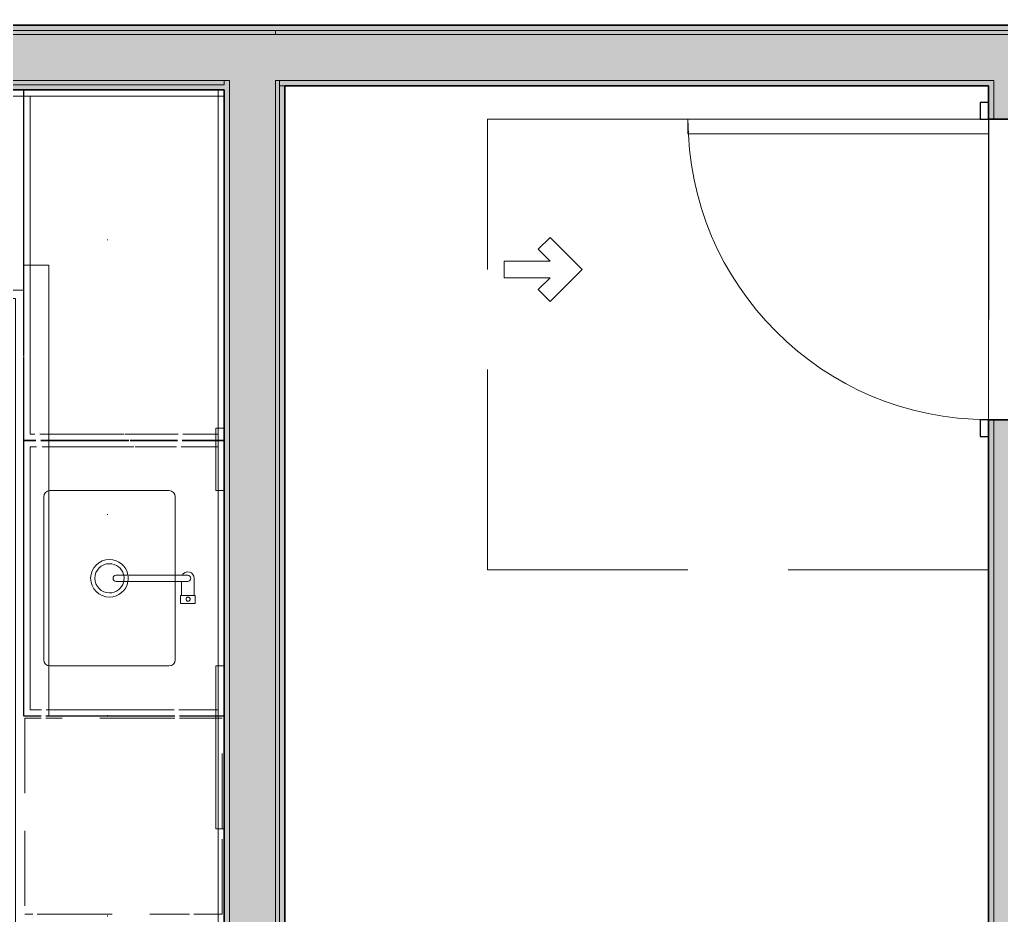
# Model space of a CAD drawing. Header units: inches. Extents: x 6 to 8416, y -388 to 6104.
# Drawn here: x 7464.2 to 7581.7, y 1400.6 to 1507.9 of the extents above; entities that cross this region are included whole.
import ezdxf

# ---------------------------------------------------------------- set-up
doc = ezdxf.new("R2010")
doc.units = ezdxf.units.IN
doc.header["$MEASUREMENT"] = 0
for name, pattern in [('Dash 1_16_', [48, 24, -24]), ('Dot 1_16_', [24, 0, -24]), ('Hidden 1_16_', [36, 24, -12]), ('Hidden 3_16_', [13.5, 9, -4.5])]:
    doc.linetypes.add(name, pattern=pattern)
for name, color, linetype, lineweight in [('A-DOOR', 31, 'Continuous', 18), ('A-DOOR-FRAM', 31, 'Continuous', 25), ('A-GENM', 13, 'Continuous', 18), ('A-ROOM', 32, 'Continuous', 13), ('A-WALL', 113, 'Continuous', 25), ('A-WALL-PATT', 111, 'Continuous', 35), ('I-WALL', 2, 'Continuous', 25), ('P-SANR-FIXT', 6, 'Continuous', 18), ('Q-CASE', 31, 'Continuous', 18), ('Q-SPCQ', 91, 'Continuous', 18), ('Q-SPCQ-HDLN', 91, 'Hidden 3_16_', 9)]:
    doc.layers.add(name, color=color, linetype=linetype, lineweight=lineweight)

# ---------------------------------------------------------------- blocks, each defined once
blk = doc.blocks.new('Single-Glass-ICC ADA-AM - 36_ x 84_-FG-20-17641291-LEVEL 3 - PLAN Copy 1 Copy 1')
at = {"layer": 'A-DOOR'}
for p, q in [((16.25, 39.62), (18, 39.62)), ((16.25, 3.62), (16.25, 39.62)), ((18, 3.62), (18, 39.62)), ((16.25, 3.62), (18, 3.62))]:
    blk.add_line(p, q, dxfattribs=at)
at = {"layer": 'A-DOOR', "lineweight": 9}
blk.add_arc((18, 3.62), 36, 90, 180, dxfattribs=at)
at = {"layer": 'A-DOOR-FRAM'}
for p, q in [((-18, 4.63), (-20, 4.63)), ((-20, 4.63), (-20, 3.62)), ((-20, 3.62), (-18, 3.62)), ((-18, 3.62), (-18, 4.63)), ((20, 4.63), (18, 4.63)), ((18, 4.63), (18, 3.62)), ((18, 3.62), (20, 3.62)), ((20, 3.62), (20, 4.63)), ((-18, -3.62), (-20, -3.62)), ((-20, -3.62), (-20, -4.62)), ((-20, -4.62), (-18, -4.62)), ((-18, -4.62), (-18, -3.62)), ((20, -3.62), (18, -3.62)), ((18, -3.62), (18, -4.62)), ((18, -4.62), (20, -4.62)), ((20, -4.62), (20, -3.62))]:
    blk.add_line(p, q, dxfattribs=at)
blk = doc.blocks.new('GM Door Pull Clearance-ICC ADA-AM - GM Door Pull Clearance-ICC ADA-AM-13889432-LEVEL 3 - PLAN Copy 1 Copy 1')
at = {"layer": 'A-GENM', "linetype": 'Hidden 1_16_', "lineweight": 9}
for p, q in [((-36, 3.62), (-36, 63.62)), ((-36, 63.62), (18, 63.62)), ((18, 63.62), (18, 4.62)), ((-1, 61.62), (-1, 56.12)), ((-1, 61.62), (1, 61.62)), ((1, 61.62), (1, 56.12)), ((-2.41, 57.54), (-3.83, 56.12)), ((-1, 56.12), (-2.41, 57.54)), ((1, 56.12), (2.41, 57.54)), ((2.41, 57.54), (3.83, 56.12)), ((-3.83, 56.12), (0, 52.3)), ((3.83, 56.12), (0, 52.3)), ((18, 3.62), (-18, 3.62))]:
    blk.add_line(p, q, dxfattribs=at)
blk = doc.blocks.new('GM KT - Type B_L4_2 - TS - Non-Recessed at Wall-V1007-LEVEL 3 - PLAN Copy 1 Copy 1')
at = {"layer": 'A-GENM', "lineweight": 9}
for p, q in [((-88.5, 0), (-88.5, -0.75)), ((-88.5, -0.75), (-88.5, 0)), ((-88.5, 0), (-72, 0)), ((-88.5, 0), (-88.5, -0.75)), ((-88.5, 0), (-88.5, -0.75)), ((-88.5, -0.75), (-88.5, -25)), ((-88.5, -25), (-88.5, -0.75)), ((0, -0.75), (-88.5, -0.75)), ((-88.5, -0.75), (-0.75, -0.75)), ((-72, -0.75), (-72, 0)), ((-72, 0), (-72, -0.75)), ((-72, -25), (-72, -0.75)), ((-72, -0.75), (-72, -25)), ((-42, 0), (-42, -0.75)), ((-42, -0.75), (-42, 0)), ((-42, 0), (-0.75, 0)), ((-42, -0.75), (-42, -25)), ((-42, -25), (-42, -0.75)), ((-0.75, 0), (0, 0)), ((-0.75, -40.5), (-0.75, 0)), ((-0.75, 0), (-0.75, -0.75)), ((-0.75, -0.75), (0, -0.75)), ((-0.75, -0.75), (-0.75, -40.5)), ((0, 0), (0, -0.75)), ((0, -0.75), (0, 0)), ((0, 0), (0, -0.75)), ((0, -0.75), (0, 0)), ((0, -40.5), (0, -0.75)), ((0, -0.75), (0, -40.5)), ((0, -40.5), (0, -0.75)), ((-88.5, -25), (-72, -25)), ((-72, -25), (-88.5, -25)), ((-42, -25), (-25, -25)), ((-25, -25), (-42, -25)), ((-25, -25), (-25, -148.5)), ((-25, -148.5), (-25, -25)), ((-0.75, -48), (-0.75, -40.5)), ((-0.75, -40.5), (-0.75, -48)), ((0, -48), (0, -40.5)), ((0, -40.5), (0, -48)), ((0, -48), (0, -40.5)), ((-20.87, -48), (-6.62, -48)), ((-6.62, -48), (-20.87, -48)), ((-0.75, -69), (-0.75, -48)), ((-0.75, -48), (-0.75, -69)), ((0, -69), (0, -48)), ((0, -48), (0, -69)), ((0, -69), (0, -48)), ((-21.62, -68.25), (-21.62, -48.75)), ((-21.62, -48.75), (-21.62, -68.25)), ((-5.87, -48.75), (-5.87, -58.12)), ((-5.87, -58.12), (-5.87, -48.75)), ((-5.87, -58.12), (-5.87, -58.81)), ((-5.87, -58.81), (-5.87, -58.12)), ((-5.87, -58.88), (-5.87, -68.25)), ((-5.87, -68.25), (-5.87, -58.88)), ((-6.62, -69), (-20.87, -69)), ((-20.87, -69), (-6.62, -69)), ((-0.75, -88.5), (-0.75, -69)), ((-0.75, -69), (-0.75, -88.5)), ((0, -88.5), (0, -69)), ((0, -69), (0, -88.5)), ((0, -88.5), (0, -69)), ((-0.75, -148.5), (-0.75, -88.5)), ((-0.75, -88.5), (-0.75, -148.5)), ((0, -128.5), (0, -88.5)), ((0, -88.5), (0, -128.5)), ((0, -128.5), (0, -88.5)), ((0, -148.5), (0, -128.5)), ((0, -128.5), (0, -148.5)), ((0, -148.5), (0, -128.5)), ((0, -128.5), (0, -148.5)), ((-25, -148.5), (-0.75, -148.5)), ((-0.75, -148.5), (-25, -148.5)), ((-0.75, -148.5), (0, -148.5)), ((0, -148.5), (-0.75, -148.5)), ((0, -148.5), (-0.75, -148.5)), ((-0.75, -148.5), (0, -148.5))]:
    blk.add_line(p, q, dxfattribs=at)
for centre, start, end in [((-20.87, -48.75), 90, 180), ((-20.87, -48.75), 90, 180), ((-6.62, -48.75), 360, 90), ((-6.62, -48.75), 360, 90), ((-20.87, -68.25), 180, 270), ((-20.87, -68.25), 180, 270), ((-6.62, -68.25), 270, 360), ((-6.62, -68.25), 270, 360)]:
    blk.add_arc(centre, 0.75, start, end, dxfattribs=at)
blk = doc.blocks.new('PL KT Sink-Single Bowl-Unit-AM - Under Mnt_ Cntr_Cntr_ 21_ L x 15 3_4_ W x 7 1_2_ D-2223694-LEVEL 3 - PLAN Copy 1 Copy 1')
at = {"layer": 'P-SANR-FIXT', "lineweight": 9}
for radius, start, end in [(2.25, 99.6835, 180), (2.25, 99.6835, 180), (2.25, 80.3165, 96.1814), (2.25, 90, 96.1814), (2.25, 80.3165, 90), (2.25, 360, 80.3165), (2.25, 0, 80.3165), (1.75, 105, 180), (1.75, 105, 180), (1.75, 77.5498, 99.5646), (1.75, 90, 99.5646), (1.75, 77.5498, 90), (1.75, 0, 75), (1.75, 0, 75), (2.25, 180, 360), (2.25, 180, 360), (1.75, 180, 0), (1.75, 180, 360)]:
    blk.add_arc((0, -2.03), radius, start, end, dxfattribs=at)
blk = doc.blocks.new('CW - LW - Filler - Toe Kick - AM - 3_ W x 24_ D x H-V788-LEVEL 3 - PLAN Copy 1 Copy 1')
at = {"layer": 'Q-CASE', "lineweight": 9}
for p, q in [((17.49, 0), (17.49, -0.75)), ((17.49, -0.75), (17.49, 0)), ((17.49, 0), (20.49, 0)), ((20.49, 0), (17.49, 0)), ((17.49, 0), (20.49, 0)), ((17.49, -0.75), (17.49, -24)), ((17.49, -24), (17.49, -0.75)), ((20.49, 0), (20.49, -0.75)), ((20.49, -0.75), (20.49, 0)), ((20.49, -0.75), (20.49, -24)), ((20.49, -24), (20.49, -0.75)), ((17.49, -24), (20.49, -24)), ((20.49, -24), (17.49, -24)), ((17.49, -24), (20.48, -24)), ((17.49, -24), (20.48, -24))]:
    blk.add_line(p, q, dxfattribs=at)
blk = doc.blocks.new('CW - UP - Blind Single Door - AM - 12_ W x 14_ D x H - 4_ Gap-2223708-LEVEL 3 - PLAN Copy 1 Copy 1')
at = {"layer": 'Q-CASE', "linetype": 'Dot 1_16_', "lineweight": 9}
for p, q in [((10.74, 14), (-5.26, 14)), ((-19.26, 0), (10.74, 0))]:
    blk.add_line(p, q, dxfattribs=at)
blk = doc.blocks.new('CW - LW - Blind Single Door _ Drawer -  AM - 15_ W x 24_ D x H - 6_ Top Drawer_ 3_ Gap-V1008-LEVEL 3 - PLAN Copy 1 Copy 1')
at = {"layer": 'Q-CASE', "lineweight": 9}
for p, q in [((-11.26, -0.75), (-11.26, 0)), ((-11.26, 0), (-11.26, -0.75)), ((-11.26, 0), (-10.51, 0)), ((-10.51, 0), (-11.26, 0)), ((-10.51, 0), (29.24, 0)), ((29.24, 0), (-10.51, 0)), ((29.24, 0), (30.74, 0)), ((30.74, 0), (29.24, 0)), ((30.74, -0.75), (30.74, 0)), ((30.74, 0), (30.74, -0.75)), ((-11.26, 0), (-11.26, -0.75)), ((-11.26, -0.75), (-11.26, 0)), ((-11.26, 0), (-10.51, 0)), ((-10.51, 0), (-11.26, 0)), ((-11.26, -0.75), (-11.26, -24)), ((-11.26, -24), (-11.26, -0.75)), ((-11.26, -24), (-11.26, -0.75)), ((-11.26, -0.75), (-11.26, -24)), ((-10.51, 0), (29.24, 0)), ((29.24, 0), (-10.51, 0)), ((-10.51, -0.75), (-5.66, -0.75)), ((-10.51, -23.25), (-10.51, -0.75)), ((-5.66, -0.75), (-10.51, -0.75)), ((-10.51, -0.75), (-10.51, -23.25)), ((-5.04, -0.75), (29.24, -0.75)), ((29.24, -0.75), (-5.04, -0.75)), ((29.24, 0), (30.74, 0)), ((30.74, 0), (29.24, 0)), ((29.24, -0.75), (29.99, -0.75)), ((29.99, -0.75), (29.24, -0.75)), ((29.99, -0.75), (29.99, -1)), ((29.99, -1), (29.99, -0.75)), ((29.99, -1), (29.99, -4.97)), ((29.99, -4.97), (29.99, -1)), ((30.74, 0), (30.74, -0.75)), ((30.74, -0.75), (30.74, 0)), ((30.74, -0.75), (30.74, -1)), ((30.74, -1), (30.74, -0.75)), ((30.74, -1), (30.74, -0.75)), ((30.74, -0.75), (30.74, -1)), ((30.74, -1), (30.74, -5.06)), ((30.74, -5.06), (30.74, -1)), ((30.74, -5.06), (30.74, -1)), ((30.74, -1), (30.74, -5.06)), ((29.99, -5.52), (29.99, -11.89)), ((29.99, -11.89), (29.99, -5.52)), ((30.74, -5.62), (30.74, -11.29)), ((30.74, -11.29), (30.74, -5.62)), ((30.74, -11.29), (30.74, -5.62)), ((30.74, -5.62), (30.74, -11.29)), ((30.74, -11.42), (30.74, -21.95)), ((30.74, -21.95), (30.74, -11.42)), ((30.74, -21), (30.74, -11.42)), ((30.74, -11.42), (30.74, -21)), ((29.99, -12.02), (29.99, -22.09)), ((29.99, -22.09), (29.99, -12.02)), ((9.74, -21), (9.74, -24)), ((9.74, -24), (9.74, -21)), ((9.74, -21), (18.7, -21)), ((18.7, -21), (9.74, -21)), ((18.74, -21), (30.64, -21)), ((30.64, -21), (18.74, -21)), ((15.91, -23.25), (-10.51, -23.25)), ((-10.51, -23.25), (15.91, -23.25)), ((29.99, -23.25), (15.93, -23.25)), ((15.93, -23.25), (29.99, -23.25)), ((29.99, -22.69), (29.99, -23.25)), ((29.99, -23.25), (29.99, -22.69)), ((30.74, -22.58), (30.74, -24)), ((30.74, -24), (30.74, -22.58)), ((-10.51, -24), (-11.26, -24)), ((-10.51, -24), (-11.26, -24)), ((-10.51, -24), (-11.26, -24)), ((-10.51, -24), (-11.26, -24)), ((12.74, -24), (-10.51, -24)), ((14.98, -24), (-10.51, -24)), ((9.74, -24), (-10.51, -24)), ((9.74, -24), (-10.51, -24)), ((9.74, -24), (12.74, -24)), ((14.98, -24), (12.74, -24)), ((12.74, -24), (14.98, -24)), ((20.66, -24), (14.99, -24)), ((20.66, -24), (14.99, -24)), ((14.99, -24), (20.66, -24)), ((30.74, -24), (20.77, -24)), ((30.74, -24), (20.77, -24)), ((20.77, -24), (30.74, -24))]:
    blk.add_line(p, q, dxfattribs=at)
at = {"layer": 'Q-CASE', "lineweight": 25}
for p, q in [((-11.26, -0.75), (-11.26, 0)), ((-11.26, 0), (-10.51, 0)), ((-11.26, -24), (-11.26, -0.75)), ((-10.51, 0), (29.24, 0)), ((29.24, 0), (30.74, 0)), ((30.74, 0), (30.74, -0.75)), ((30.74, -0.75), (30.74, -1)), ((30.74, -1), (30.74, -5.06)), ((30.74, -5.62), (30.74, -11.29)), ((30.74, -11.42), (30.74, -21.95)), ((30.74, -22.58), (30.74, -24)), ((-10.51, -24), (-11.26, -24)), ((14.98, -24), (-10.51, -24)), ((20.66, -24), (14.99, -24)), ((30.74, -24), (20.77, -24))]:
    blk.add_line(p, q, dxfattribs=at)
blk = doc.blocks.new('CW - UP - Filler - AM - 4_ W x 14_ D x H-2223752-LEVEL 3 - PLAN Copy 1 Copy 1')
at = {"layer": 'Q-CASE', "linetype": 'Dot 1_16_', "lineweight": 9}
for p, q in [((16.24, 0), (20.24, 0)), ((20.24, -14), (16.24, -14))]:
    blk.add_line(p, q, dxfattribs=at)
blk = doc.blocks.new('CW - UP - Double Doors - AM - 24_ W x 14_ D x H-2223753-LEVEL 3 - PLAN Copy 1 Copy 1')
at = {"layer": 'Q-CASE', "linetype": 'Dot 1_16_', "lineweight": 9}
for p, q in [((-5.26, 0), (18.74, 0)), ((18.74, -14), (-5.26, -14))]:
    blk.add_line(p, q, dxfattribs=at)
blk = doc.blocks.new('CW - LW - Double Doors _ Apron - AM - 33_ W x 24_ D x H - 6_ Apron-V1009-LEVEL 3 - PLAN Copy 1 Copy 1')
at = {"layer": 'Q-CASE', "lineweight": 9}
for p, q in [((-15.76, 0), (-15.76, -0.75)), ((-15.76, -0.75), (-15.76, 0)), ((-15.76, 0), (-9.76, 0)), ((-9.76, 0), (-15.76, 0)), ((-9.76, 0), (11.24, 0)), ((11.24, 0), (-9.76, 0)), ((11.24, 0), (17.24, 0)), ((17.24, 0), (11.24, 0)), ((17.24, 0), (17.24, -0.75)), ((17.24, -0.75), (17.24, 0)), ((-15.76, 0), (-15.76, -0.75)), ((-15.76, -0.75), (-15.76, 0)), ((-15.76, 0), (-9.76, 0)), ((-9.76, 0), (-15.76, 0)), ((-15.76, -0.75), (-15.76, -1)), ((-15.76, -1), (-15.76, -0.75)), ((-15.76, -0.75), (-15.76, -1)), ((-15.76, -1), (-15.76, -0.75)), ((-15.76, -1), (-15.76, -5.06)), ((-15.76, -5.06), (-15.76, -1)), ((-15.76, -1), (-15.76, -5.06)), ((-15.76, -5.06), (-15.76, -1)), ((-15.01, -0.75), (-9.76, -0.75)), ((-15.01, -1), (-15.01, -0.75)), ((-9.76, -0.75), (-15.01, -0.75)), ((-15.01, -0.75), (-15.01, -1)), ((-15.01, -5.15), (-15.01, -1)), ((-15.01, -1), (-15.01, -5.15)), ((-9.76, 0), (11.24, 0)), ((11.24, 0), (-9.76, 0)), ((-9.76, -0.75), (11.24, -0.75)), ((11.24, -0.75), (-9.76, -0.75)), ((11.24, 0), (17.24, 0)), ((17.24, 0), (11.24, 0)), ((11.24, -0.75), (16.49, -0.75)), ((16.49, -0.75), (11.24, -0.75)), ((16.49, -0.75), (16.49, -1)), ((16.49, -1), (16.49, -0.75)), ((16.49, -1), (16.49, -5.44)), ((16.49, -5.44), (16.49, -1)), ((17.24, 0), (17.24, -0.75)), ((17.24, -0.75), (17.24, 0)), ((17.24, -0.75), (17.24, -1)), ((17.24, -1), (17.24, -0.75)), ((17.24, -0.75), (17.24, -1)), ((17.24, -1), (17.24, -0.75)), ((17.24, -1), (17.24, -5.38)), ((17.24, -5.38), (17.24, -1)), ((17.24, -1), (17.24, -5.38)), ((17.24, -5.38), (17.24, -1)), ((-15.76, -5.62), (-15.76, -11.29)), ((-15.76, -11.29), (-15.76, -5.62)), ((-15.76, -5.62), (-15.76, -11.29)), ((-15.76, -11.29), (-15.76, -5.62)), ((-15.01, -10.68), (-15.01, -5.72)), ((-15.01, -5.72), (-15.01, -10.68)), ((16.49, -6), (16.49, -21.33)), ((16.49, -21.33), (16.49, -6)), ((17.24, -5.94), (17.24, -21.37)), ((17.24, -21.37), (17.24, -5.94)), ((17.24, -5.94), (17.24, -21)), ((17.24, -21), (17.24, -5.94)), ((-15.76, -11.42), (-15.76, -21.95)), ((-15.76, -21.95), (-15.76, -11.42)), ((-15.76, -11.42), (-15.76, -21)), ((-15.76, -21), (-15.76, -11.42)), ((-15.01, -21.82), (-15.01, -10.82)), ((-15.01, -10.82), (-15.01, -21.82)), ((-9.75, -21), (-15.67, -21)), ((-9.75, -21), (-15.67, -21)), ((11.22, -21), (-9.75, -21)), ((11.22, -21), (-9.75, -21)), ((17.14, -21), (11.22, -21)), ((17.14, -21), (11.22, -21)), ((16.49, -21.88), (16.49, -23.25)), ((16.49, -23.25), (16.49, -21.88)), ((17.24, -21.91), (17.24, -24)), ((17.24, -24), (17.24, -21.91)), ((-15.76, -22.58), (-15.76, -24)), ((-15.76, -24), (-15.76, -22.58)), ((-15.01, -23.25), (-15.01, -22.48)), ((-15.01, -22.48), (-15.01, -23.25)), ((16.49, -23.25), (-15.01, -23.25)), ((-15.01, -23.25), (16.49, -23.25)), ((17.24, -24), (-15.76, -24)), ((17.24, -24), (-15.76, -24)), ((-15.76, -24), (17.24, -24))]:
    blk.add_line(p, q, dxfattribs=at)
at = {"layer": 'Q-CASE', "lineweight": 25}
for p, q in [((-15.76, -0.75), (-15.76, 0)), ((-15.76, 0), (-9.76, 0)), ((-15.76, -1), (-15.76, -0.75)), ((-15.76, -5.06), (-15.76, -1)), ((-9.76, 0), (11.24, 0)), ((11.24, 0), (17.24, 0)), ((17.24, 0), (17.24, -0.75)), ((17.24, -0.75), (17.24, -1)), ((17.24, -1), (17.24, -5.38)), ((-15.76, -11.29), (-15.76, -5.62)), ((17.24, -5.94), (17.24, -21.37)), ((-15.76, -21.95), (-15.76, -11.42)), ((17.24, -21.91), (17.24, -24)), ((-15.76, -24), (-15.76, -22.58)), ((17.24, -24), (-15.76, -24))]:
    blk.add_line(p, q, dxfattribs=at)
blk = doc.blocks.new('GM Outlet Zone-AM - GM Outlet Zone-AM-V1010-LEVEL 3 - PLAN Copy 1 Copy 1')
at = {"layer": 'A-GENM', "linetype": 'Dash 1_16_', "lineweight": 9}
for p, q in [((-3.75, 0), (3.75, 0)), ((3.75, 0), (-3.75, 0)), ((-3.75, -0.25), (-3.75, 0)), ((-3.75, 0), (-3.75, -1)), ((-3.75, -1), (-3.75, -0.25)), ((-3.75, -1), (3.75, -1)), ((3.75, 0), (3.75, -0.25)), ((3.75, 0), (3.75, -1)), ((3.75, -0.25), (3.75, -1))]:
    blk.add_line(p, q, dxfattribs=at)
blk = doc.blocks.new('GM Outlet Zone-AM - GM Outlet Zone-AM-V1011-LEVEL 3 - PLAN Copy 1 Copy 1')
at = {"layer": 'A-GENM', "linetype": 'Dash 1_16_', "lineweight": 9}
for p, q in [((9.75, 0), (-9.75, 0)), ((-9.75, -0.75), (-9.75, 0)), ((-9.75, 0), (-9.75, -1)), ((-9.75, -1), (-9.75, -0.75)), ((-9.75, -1), (9.75, -1)), ((9.75, -1), (-9.75, -1)), ((9.75, 0), (9.75, -0.75)), ((9.75, 0), (9.75, -1)), ((9.75, -0.75), (9.75, -1))]:
    blk.add_line(p, q, dxfattribs=at)
blk = doc.blocks.new('CW - UP - Double Doors - AM - 33_ W x 14_ D x H-11109107-LEVEL 3 - PLAN Copy 1 Copy 1')
at = {"layer": 'Q-CASE', "linetype": 'Dot 1_16_', "lineweight": 9}
for p, q in [((-14.26, 0), (18.74, 0)), ((18.74, -14), (-14.26, -14))]:
    blk.add_line(p, q, dxfattribs=at)
blk = doc.blocks.new('z Nested-Dishwasher-AM - DW-V1013-LEVEL 3 - PLAN Copy 1 Copy 1')
at = {"layer": 'Q-SPCQ-HDLN'}
for p, q in [((11.75, 23.87), (-11.75, 23.87)), ((-11.75, 23.87), (-11.75, 22.91)), ((11.75, 21.92), (11.75, 23.87)), ((-11.75, 22.42), (-11.75, 4.15)), ((11.75, 5.92), (11.75, 21.38)), ((11.75, 1), (11.75, 5.36)), ((-11.75, 3.64), (-11.75, 0.75)), ((-11.75, 0.75), (-11.75, 0.25)), ((-11.75, 0.25), (-1.5, 0.25)), ((-1.5, 0.25), (11.75, 0.25)), ((11.75, 0.75), (11.75, 1)), ((11.75, 0.25), (11.75, 0.75))]:
    blk.add_line(p, q, dxfattribs=at)
blk = doc.blocks.new('z Nested-Faucet-Gooseneck-AM - z Nested-Faucet-Gooseneck-AM-2223697-LEVEL 3 - PLAN Copy 1 Copy 1')
at = {"layer": 'P-SANR-FIXT', "lineweight": 9}
for p, q in [((2.05, 0.77), (0, 0.77)), ((3.02, 0.89), (2.05, 0.89)), ((2.05, 0.89), (2.05, 0.77)), ((2.05, 0.77), (2.05, -0.77)), ((3.02, -0.89), (3.02, 0.89)), ((-0.38, -0.67), (-0.38, 0)), ((-0.38, -0.67), (-0.38, -8.57)), ((0.38, -0.77), (0.38, 0)), ((0.38, -8.57), (0.38, -0.77)), ((0.38, -0.77), (2.05, -0.77)), ((2.05, -0.77), (2.05, -0.89)), ((2.05, -0.89), (3.02, -0.89))]:
    blk.add_line(p, q, dxfattribs=at)
blk.add_circle((2.5, 0.04), 0.25, dxfattribs=at)
for centre, radius, start, end in [((0, 0), 0.769, 90, 240.7181), ((0, 0), 0.376, 0, 180), ((0, -8.57), 0.376, 180, 360)]:
    blk.add_arc(centre, radius, start, end, dxfattribs=at)

msp = doc.modelspace()

# ---------------------------------------------------------------- hatches: boundary and pattern name
at = {"layer": 'A-WALL-PATT'}
for points in [[(7495.29033733, 1506.56077679), (7495.29033733, 1507.18577679), (7146.66533733, 1507.18577679), (7146.66533733, 1506.56077679), (7494.79033733, 1506.56077679)], [(7586.29033733, 1506.06077679), (7586.29033733, 1506.56077679), (7494.79033733, 1506.56077679), (7494.79033733, 1506.06077679), (7581.55553685, 1506.06077679)], [(7488.66533733, 1500.06077679), (7488.66533733, 1500.56077679), (7146.66533733, 1500.56077679), (7146.66533733, 1500.06077679), (7480.32803685, 1500.06077679)], [(7580.16533733, 1499.93577679), (7580.16533733, 1500.56077679), (7495.29033733, 1500.56077679), (7495.29033733, 1499.93577679), (7514.07053685, 1499.93577679)], [(7495.91533733, 1377.56077679), (7495.91533733, 1499.93577679), (7495.29033733, 1499.93577679), (7495.29033733, 1377.56077679)]]:
    msp.add_hatch(color=10, dxfattribs=at).paths.add_polyline_path(points)
at = {"layer": 'A-WALL-PATT', "lineweight": 25}
for points in [[(7586.29033733, 1506.56077679), (7586.79033733, 1506.56077679), (7586.79033733, 1507.18577679), (7495.29033733, 1507.18577679), (7495.29033733, 1506.56077679), (7581.55553685, 1506.56077679)], [(7488.66533733, 1499.43577679), (7488.66533733, 1500.06077679), (7146.66533733, 1500.06077679), (7146.66533733, 1499.43577679), (7480.32803685, 1499.43577679)], [(7488.66533733, 1370.93577679), (7489.29033733, 1370.93577679), (7489.29033733, 1500.56077679), (7488.66533733, 1500.56077679), (7488.66533733, 1374.24431081)]]:
    msp.add_hatch(color=10, dxfattribs=at).paths.add_polyline_path(points)
h = msp.add_hatch(color=10, dxfattribs=at)
h.paths.add_polyline_path([(7580.79033733, 1377.56077679), (7580.79033733, 1459.93577679), (7580.16533733, 1459.93577679), (7580.16533733, 1377.56077679)])
h.paths.add_polyline_path([(7580.79033733, 1495.93577679), (7580.79033733, 1500.56077679), (7580.16533733, 1500.56077679), (7580.16533733, 1495.93577679)])
at = {"layer": 'I-WALL'}
for points in [[(7446.58553685, 1506.06077679), (7494.79033733, 1506.06077679), (7494.79033733, 1506.56077679), (7146.66533733, 1506.56077679), (7146.66533733, 1506.06077679), (7379.10053685, 1506.06077679)], [(7488.66533733, 1500.56077679), (7489.29033733, 1500.56077679), (7489.29033733, 1506.06077679), (7146.66533733, 1506.06077679), (7146.66533733, 1500.56077679), (7480.32803685, 1500.56077679)], [(7489.29033733, 1371.56077679), (7494.79033733, 1371.56077679), (7494.79033733, 1506.06077679), (7489.29033733, 1506.06077679), (7489.29033733, 1374.24431081)], [(7580.16533733, 1500.56077679), (7580.79033733, 1500.56077679), (7580.79033733, 1506.06077679), (7494.79033733, 1506.06077679), (7494.79033733, 1500.56077679), (7514.07053685, 1500.56077679)], [(7495.29033733, 1377.06077679), (7495.29033733, 1500.56077679), (7494.79033733, 1500.56077679), (7494.79033733, 1377.06077679)]]:
    msp.add_hatch(color=10, dxfattribs=at).paths.add_polyline_path(points)
h = msp.add_hatch(color=10, dxfattribs=at)
h.paths.add_polyline_path([(7581.55553685, 1377.06077679), (7586.29033733, 1377.06077679), (7586.29033733, 1414.56077679), (7583.41533733, 1414.56077679), (7583.41533733, 1422.06077679), (7586.29033733, 1422.06077679), (7586.29033733, 1459.93577679), (7580.79033733, 1459.93577679), (7580.79033733, 1377.06077679)])
h.paths.add_polyline_path([(7586.29033733, 1495.93577679), (7586.29033733, 1506.06077679), (7580.79033733, 1506.06077679), (7580.79033733, 1495.93577679), (7581.55553685, 1495.93577679)])

# ---------------------------------------------------------------- linework, layer by layer
at = {"layer": 'A-ROOM', "lineweight": 9, "flags": 128}
msp.add_lwpolyline([(7146.66533733, 1507.18577679), (7492.29033733, 1507.18577679), (7495.97814332, 1507.18577679), (7587.41533733, 1507.18577679), (7587.41533733, 1374.56077679), (7587.41533733, 1338.43577679), (7587.41533733, 922.62327679), (7587.41533733, 914.56077679), (7587.41533733, 826.31077679), (7587.41533733, 727.12327679), (7587.41533733, 592.68577679), (7587.54033733, 592.68577679), (7587.54033733, 376.68577679), (7581.79033733, 376.68577679), (7581.79033733, 269.18577679), (7697.16533733, 269.18577679), (7697.16533733, 482.43577679), (7649.16533733, 482.43577679), (7649.16533733, 575.31077679), (7649.16533733, 652.93577679), (7649.16533733, 829.81077679), (7649.16533733, 1030.81077679), (7649.16533733, 1568.93577679), (6922.04033733, 1568.93577679)], dxfattribs=at)
for points in [[(7295.04033733, 1274.81077679), (7295.04033733, 923.68577679), (7422.91533733, 923.68577679), (7422.91533733, 925.68577679), (7521.85253134, 925.68577679), (7521.91533733, 925.68577679), (7579.66533733, 925.68577679), (7579.66533733, 1338.43577679), (7580.16533733, 1338.43577679), (7580.16533733, 1370.93577679), (7488.66533733, 1370.93577679), (7488.66533733, 1499.43577679), (7146.66533733, 1499.43577679), (7146.66533733, 1499.93577679), (7112.91533733, 1499.93577679), (7112.91533733, 1485.68577679), (7112.91533733, 1342.68577679), (7110.91533733, 1342.68577679), (7110.91533733, 1214.81077679), (7227.54033733, 1214.81077679), (7227.54033733, 1274.81077679)], [(7580.16533733, 1378.18577679), (7580.16533733, 1499.93577679), (7495.91533733, 1499.93577679), (7495.91533733, 1378.18577679)]]:
    msp.add_lwpolyline(points, close=True, dxfattribs=at)
at = {"layer": 'A-WALL', "lineweight": 9}
for p, q in [((6902.41533733, 1506.56077679), (7586.79033733, 1506.56077679)), ((7586.29033733, 1506.06077679), (7111.66533733, 1506.06077679)), ((7494.79033733, 1506.06077679), (7494.79033733, 1506.56077679)), ((7489.29033733, 1500.56077679), (7111.66533733, 1500.56077679)), ((7488.66533733, 1500.06077679), (7146.66533733, 1500.06077679)), ((7488.66533733, 1500.06077679), (7488.66533733, 1500.56077679)), ((7489.29033733, 1371.56077679), (7489.29033733, 1500.56077679)), ((7494.79033733, 1377.06077679), (7494.79033733, 1500.56077679)), ((7494.79033733, 1500.56077679), (7580.79033733, 1500.56077679)), ((7495.29033733, 1377.56077679), (7495.29033733, 1500.56077679)), ((7495.91533733, 1499.93577679), (7495.29033733, 1499.93577679)), ((7580.79033733, 1495.93577679), (7580.79033733, 1500.56077679)), ((7580.79033733, 1377.06077679), (7580.79033733, 1459.93577679))]:
    msp.add_line(p, q, dxfattribs=at)
at = {"layer": 'I-WALL', "lineweight": 35}
for p, q in [((7587.41533733, 1507.18577679), (7037.04033733, 1507.18577679)), ((7495.91533733, 1378.18577679), (7495.91533733, 1499.93577679)), ((7495.91533733, 1499.93577679), (7580.16533733, 1499.93577679)), ((7580.16533733, 1499.93577679), (7580.16533733, 1495.93577679)), ((7146.66533733, 1499.43577679), (7488.66533733, 1499.43577679)), ((7488.66533733, 1499.43577679), (7488.66533733, 1338.43577679)), ((7580.16533733, 1495.93577679), (7587.41533733, 1495.93577679)), ((7580.16533733, 1459.93577679), (7580.16533733, 1378.18577679)), ((7587.41533733, 1459.93577679), (7580.16533733, 1459.93577679))]:
    msp.add_line(p, q, dxfattribs=at)

# ---------------------------------------------------------------- block references
at = {"layer": 'A-DOOR', "rotation": 89.99999999999991}
msp.add_blockref('Single-Glass-ICC ADA-AM - 36_ x 84_-FG-20-17641291-LEVEL 3 - PLAN Copy 1 Copy 1', (7583.79033733, 1477.93577679), dxfattribs=at)
at = {"layer": 'A-GENM', "lineweight": 9}
msp.add_blockref('GM KT - Type B_L4_2 - TS - Non-Recessed at Wall-V1007-LEVEL 3 - PLAN Copy 1 Copy 1', (7488.66533733, 1499.43577679), dxfattribs=at)
at = {"layer": 'A-GENM', "linetype": 'Hidden 1_16_', "lineweight": 9, "rotation": 89.99999999999973}
msp.add_blockref('GM Door Pull Clearance-ICC ADA-AM - GM Door Pull Clearance-ICC ADA-AM-13889432-LEVEL 3 - PLAN Copy 1 Copy 1', (7583.79033733, 1477.93577679), dxfattribs=at)
at = {"layer": 'A-GENM'}
for name, p, rotation in [('GM Outlet Zone-AM - GM Outlet Zone-AM-V1010-LEVEL 3 - PLAN Copy 1 Copy 1', (7487.66533733, 1455.18577679), 89.99999999999899), ('GM Outlet Zone-AM - GM Outlet Zone-AM-V1011-LEVEL 3 - PLAN Copy 1 Copy 1', (7488.66533733, 1420.68577679), 269.9999999999988)]:
    msp.add_blockref(name, p, dxfattribs=dict(at, rotation=rotation))
at = {"layer": 'P-SANR-FIXT', "rotation": 269.9999999999983}
for name, p in [('PL KT Sink-Single Bowl-Unit-AM - Under Mnt_ Cntr_Cntr_ 21_ L x 15 3_4_ W x 7 1_2_ D-2223694-LEVEL 3 - PLAN Copy 1 Copy 1', (7476.94658733, 1440.93577679)), ('z Nested-Faucet-Gooseneck-AM - z Nested-Faucet-Gooseneck-AM-2223697-LEVEL 3 - PLAN Copy 1 Copy 1', (7484.29085723, 1440.93577679))]:
    msp.add_blockref(name, p, dxfattribs=at)
at = {"layer": 'Q-CASE'}
for name, p, rotation in [('CW - UP - Blind Single Door - AM - 12_ W x 14_ D x H - 4_ Gap-2223708-LEVEL 3 - PLAN Copy 1 Copy 1', (7469.40304225, 1499.43577679), 180), ('CW - LW - Blind Single Door _ Drawer -  AM - 15_ W x 24_ D x H - 6_ Top Drawer_ 3_ Gap-V1008-LEVEL 3 - PLAN Copy 1 Copy 1', (7488.66533733, 1488.17348171), 269.9999999999988), ('CW - UP - Filler - AM - 4_ W x 14_ D x H-2223752-LEVEL 3 - PLAN Copy 1 Copy 1', (7488.66533733, 1501.67348171), 269.9999999999988), ('CW - UP - Double Doors - AM - 24_ W x 14_ D x H-2223753-LEVEL 3 - PLAN Copy 1 Copy 1', (7488.66533733, 1476.17348171), 269.9999999999988), ('CW - LW - Double Doors _ Apron - AM - 33_ W x 24_ D x H - 6_ Apron-V1009-LEVEL 3 - PLAN Copy 1 Copy 1', (7488.66533733, 1441.67348171), 269.9999999999987), ('CW - UP - Double Doors - AM - 33_ W x 14_ D x H-11109107-LEVEL 3 - PLAN Copy 1 Copy 1', (7488.66533733, 1443.17348171), 269.9999999999988), ('CW - UP - Double Doors - AM - 24_ W x 14_ D x H-2223753-LEVEL 3 - PLAN Copy 1 Copy 1', (7488.66533733, 1419.17348171), 269.9999999999988)]:
    msp.add_blockref(name, p, dxfattribs=dict(at, rotation=rotation))
msp.add_blockref('CW - LW - Filler - Toe Kick - AM - 3_ W x 24_ D x H-V788-LEVEL 3 - PLAN Copy 1 Copy 1', (7444.17763241, 1499.43577679), dxfattribs=at)
at = {"layer": 'Q-SPCQ', "rotation": 89.99999999999919}
msp.add_blockref('z Nested-Dishwasher-AM - DW-V1013-LEVEL 3 - PLAN Copy 1 Copy 1', (7488.66533733, 1412.43577679), dxfattribs=at)

doc.saveas('drawing.dxf')
